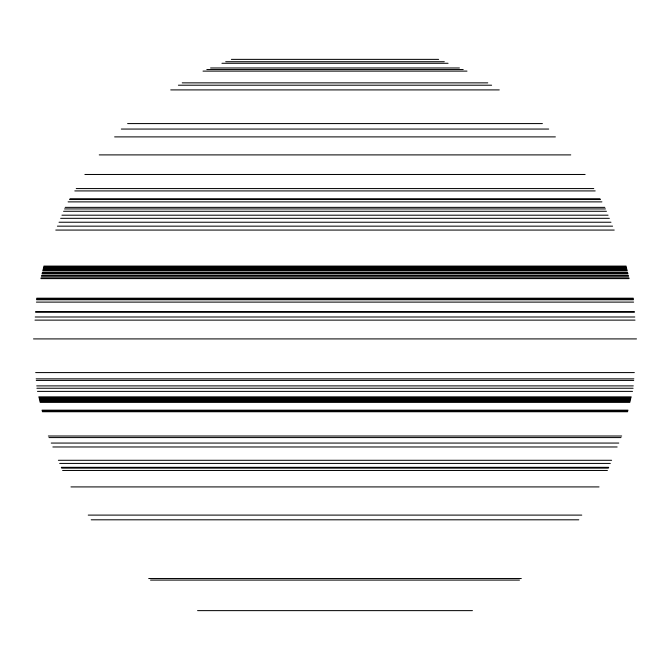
<?xml version="1.0" encoding="UTF-8"?>
<svg xmlns="http://www.w3.org/2000/svg" width="670" height="670" viewBox="0 0 670 670"><rect width="100%" height="100%" fill="white"/><g stroke="black" fill="none" stroke-linecap="round" stroke-linejoin="round"><path stroke-width="1" d="M231.376 59.37L438.624 59.37M225.706 61.715L444.294 61.715M221.929 63.282L448.071 63.282M210.581 67.98L459.419 67.98M206.804 69.546L463.196 69.546M203.018 71.112L466.982 71.112M182.232 82.862L487.768 82.862M178.396 85.207L491.604 85.207M170.733 89.906L499.267 89.906M127.61 123.582L542.39 123.582M121.32 129.059L548.68 129.059M114.62 136.889L555.38 136.889M99.244 154.896L570.756 154.896M84.881 174.476L585.119 174.476M76.246 188.572L593.754 188.572M74.805 190.917L595.194 190.917M70.007 198.747L599.993 198.747M69.529 199.534L600.471 199.534M68.089 201.879L601.911 201.879M65.183 207.365L604.817 207.365M64.538 208.931L605.462 208.931M63.566 211.276L606.434 211.276M61.941 215.196L608.058 215.196M60.643 218.328L609.357 218.328M59.027 222.239L610.973 222.239M57.402 226.159L612.598 226.159M55.777 230.07L614.222 230.07M43.868 266.091L626.132 266.091M43.684 266.878L626.316 266.878M43.491 267.657L626.509 267.657M43.307 268.444L626.693 268.444M43.123 269.223L626.877 269.223M42.93 270.01L627.07 270.01M42.746 270.789L627.254 270.789M42.369 272.355L627.631 272.355M42.176 273.142L627.823 273.142M41.992 273.921L628.008 273.921M41.615 275.487L628.385 275.487M41.431 276.274L628.569 276.274M41.054 277.841L628.946 277.841M40.862 278.62L629.138 278.62M36.708 298.2L633.292 298.2M36.641 298.979L633.359 298.979M36.582 299.766L633.418 299.766M36.398 302.111L633.602 302.111M35.661 311.508L634.339 311.508M35.594 312.295L634.406 312.295M35.225 316.994L634.775 316.994M34.982 320.126L635.018 320.126M33.5 338.911L636.5 338.911M35.661 372.587L634.339 372.587M36.146 378.852L633.854 378.852M36.272 380.418L633.728 380.418M36.708 385.895L633.292 385.895M36.892 388.248L633.108 388.248M37.478 391.38L632.522 391.38M38.793 396.858L631.207 396.858M38.986 397.645L631.014 397.645M39.17 398.424L630.83 398.424M39.363 399.211L630.638 399.211M39.547 399.99L630.453 399.99M39.739 400.777L630.261 400.777M39.924 401.556L630.076 401.556M40.108 402.343L629.892 402.343M41.992 410.174L628.008 410.174M42.176 410.953L627.823 410.953M42.369 411.74L627.631 411.74M48.34 436.011L621.676 436.011M48.969 437.577L621.031 437.577M51.238 443.063L618.762 443.063M52.863 446.974L617.137 446.974M58.374 460.29L611.626 460.29M59.672 463.422L610.328 463.422M61.297 467.333L608.703 467.333M61.615 468.121L608.385 468.121M62.595 470.466L607.405 470.466M70.97 486.914L599.03 486.914M88.239 515.104L581.761 515.104M91.212 519.803L578.788 519.803M148.698 578.528L521.302 578.528M150.532 580.094L519.468 580.094M197.566 610.63L472.434 610.63"/></g></svg>
